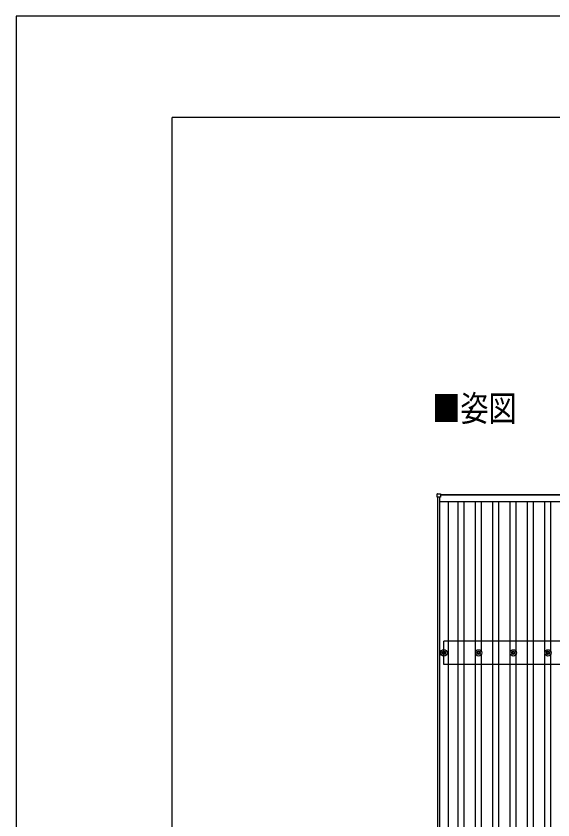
# Model space of a CAD drawing. Units: millimetres, scale not verified. Extents: x -12615 to 12615, y -8910 to 8910.
# Drawn here: x -12615 to -9521, y 4277 to 8910 of the extents above; entities that cross this region are included whole.
import ezdxf
from ezdxf.enums import TextEntityAlignment as Align

# ---------------------------------------------------------------- set-up
doc = ezdxf.new("R2010")
doc.units = ezdxf.units.MM
doc.header["$LTSCALE"] = 40
for name, color, linetype in [('0-2_USER1', 3, 'Continuous'), ('0-4_YKK_13', 4, 'Continuous'), ('0-5_YKK_A1', 4, 'Continuous'), ('0-7_YKK_ZWAK', 7, 'Continuous')]:
    doc.layers.add(name, color=color, linetype=linetype)
doc.styles.add('ＭＳ ゴシック', font='')
doc.styles.get('ＭＳ ゴシック').set_extended_font_data('MS Gothic')

msp = doc.modelspace()

# ---------------------------------------------------------------- linework, layer by layer
at = {"layer": '0-4_YKK_13'}
for p, q in [((-10188.3, 6137.75), (-10188.3, 6155.75)), ((-10187.3, 6156.75), (-10169.3, 6156.75)), ((-10169.3, 6136.75), (-10187.3, 6136.75)), ((-10168.3, 6155.75), (-10168.3, 6137.75)), ((-10160, 5241.98), (-10155.58, 5241.98)), ((-10160, 5238.48), (-10155.58, 5238.48)), ((-10151.75, 5250.23), (-10151.75, 5245.82)), ((-10148.25, 5250.23), (-10148.25, 5245.82)), ((-10144.42, 5241.98), (-10140, 5241.98)), ((-10144.42, 5238.48), (-10140, 5238.48)), ((-9960, 5241.98), (-9955.58, 5241.98)), ((-9960, 5238.48), (-9955.58, 5238.48)), ((-9951.75, 5250.23), (-9951.75, 5245.82)), ((-9948.25, 5250.23), (-9948.25, 5245.82)), ((-9944.42, 5241.98), (-9940, 5241.98)), ((-9944.42, 5238.48), (-9940, 5238.48)), ((-9760, 5241.98), (-9755.58, 5241.98)), ((-9760, 5238.48), (-9755.58, 5238.48)), ((-9751.75, 5250.23), (-9751.75, 5245.82)), ((-9748.25, 5250.23), (-9748.25, 5245.82)), ((-9744.42, 5241.98), (-9740, 5241.98)), ((-9744.42, 5238.48), (-9740, 5238.48)), ((-9560, 5241.98), (-9555.58, 5241.98)), ((-9560, 5238.48), (-9555.58, 5238.48)), ((-9551.75, 5250.23), (-9551.75, 5245.82)), ((-9548.25, 5250.23), (-9548.25, 5245.82)), ((-9544.42, 5241.98), (-9540, 5241.98)), ((-9544.42, 5238.48), (-9540, 5238.48)), ((-10151.75, 5234.65), (-10151.75, 5230.24)), ((-10148.25, 5234.65), (-10148.25, 5230.24)), ((-9951.75, 5234.65), (-9951.75, 5230.24)), ((-9948.25, 5234.65), (-9948.25, 5230.24)), ((-9751.75, 5234.65), (-9751.75, 5230.24)), ((-9748.25, 5234.65), (-9748.25, 5230.24)), ((-9551.75, 5234.65), (-9551.75, 5230.24)), ((-9548.25, 5234.65), (-9548.25, 5230.24))]:
    msp.add_line(p, q, dxfattribs=at)
for centre, radius in [((-10150, 5240.23), 18.25), ((-10150, 5240.23), 10.15), ((-10150, 5240.23), 5.85), ((-10150, 5240.23), 5.25), ((-9950, 5240.23), 18.25), ((-9950, 5240.23), 10.15), ((-9950, 5240.23), 5.85), ((-9950, 5240.23), 5.25), ((-9750, 5240.23), 18.25), ((-9750, 5240.23), 10.15), ((-9750, 5240.23), 5.85), ((-9750, 5240.23), 5.25), ((-9550, 5240.23), 18.25), ((-9550, 5240.23), 10.15), ((-9550, 5240.23), 5.85), ((-9550, 5240.23), 5.25)]:
    msp.add_circle(centre, radius, dxfattribs=at)
for centre, start, end in [((-10187.3, 6155.75), 90, 180), ((-10187.3, 6137.75), 180, 270), ((-10169.3, 6155.75), 0, 90), ((-10169.3, 6137.75), 270, 0)]:
    msp.add_arc(centre, 1, start, end, dxfattribs=at)
at = {"layer": '0-5_YKK_A1'}
for p, q in [((-10185, 738.33), (-10185, 6136.75)), ((-10173, 738.33), (-10173, 6136.75)), ((-10168.3, 6153.41), (-5331.7, 6153.41)), ((-5331.7, 6148.63), (-10168.3, 6148.63)), ((-5327, 6110.62), (-10173, 6110.62)), ((-10123.5, 769.61), (-10123.5, 6110.62)), ((-10067.5, 769.61), (-10067.5, 6110.62)), ((-10032.5, 769.61), (-10032.5, 6110.62)), ((-9967.5, 5245.41), (-9967.5, 6110.62)), ((-9932.5, 5245.41), (-9932.5, 6110.62)), ((-9867.5, 769.61), (-9867.5, 6110.62)), ((-9832.5, 769.61), (-9832.5, 6110.62)), ((-9767.5, 5245.41), (-9767.5, 6110.62)), ((-9732.5, 5245.41), (-9732.5, 6110.62)), ((-9667.5, 769.61), (-9667.5, 6110.62)), ((-9632.5, 769.61), (-9632.5, 6110.62)), ((-9567.5, 5245.41), (-9567.5, 6110.62)), ((-9532.5, 5245.41), (-9532.5, 6110.62)), ((-5350, 5307.23), (-10150, 5307.23)), ((-10150, 5173.23), (-10150, 5307.23)), ((-9967.5, 3445.41), (-9967.5, 5235.06)), ((-9932.5, 3445.41), (-9932.5, 5235.06)), ((-9767.5, 3445.41), (-9767.5, 5235.06)), ((-9732.5, 3445.41), (-9732.5, 5235.06)), ((-9567.5, 3445.41), (-9567.5, 5235.06)), ((-9532.5, 3445.41), (-9532.5, 5235.06)), ((-5350, 5173.23), (-10150, 5173.23))]:
    msp.add_line(p, q, dxfattribs=at)
at = {"layer": '0-7_YKK_ZWAK'}
for p in [(11685.06, 8325), (-11714.94, -7575)]:
    msp.add_line(p, (-11714.94, 8325), dxfattribs=at)
msp.add_lwpolyline([(-12615, -8910), (12615, -8910), (12615, 8910), (-12615, 8910)], close=True, dxfattribs=at)

# ---------------------------------------------------------------- texts
at = {"layer": '0-2_USER1', "style": 'ＭＳ ゴシック', "width": 0.8}
msp.add_text('■姿図', height=148.5, dxfattribs=at).set_placement((-10216.8, 6530.38), align=Align.BOTTOM_LEFT)

doc.saveas('drawing.dxf')
